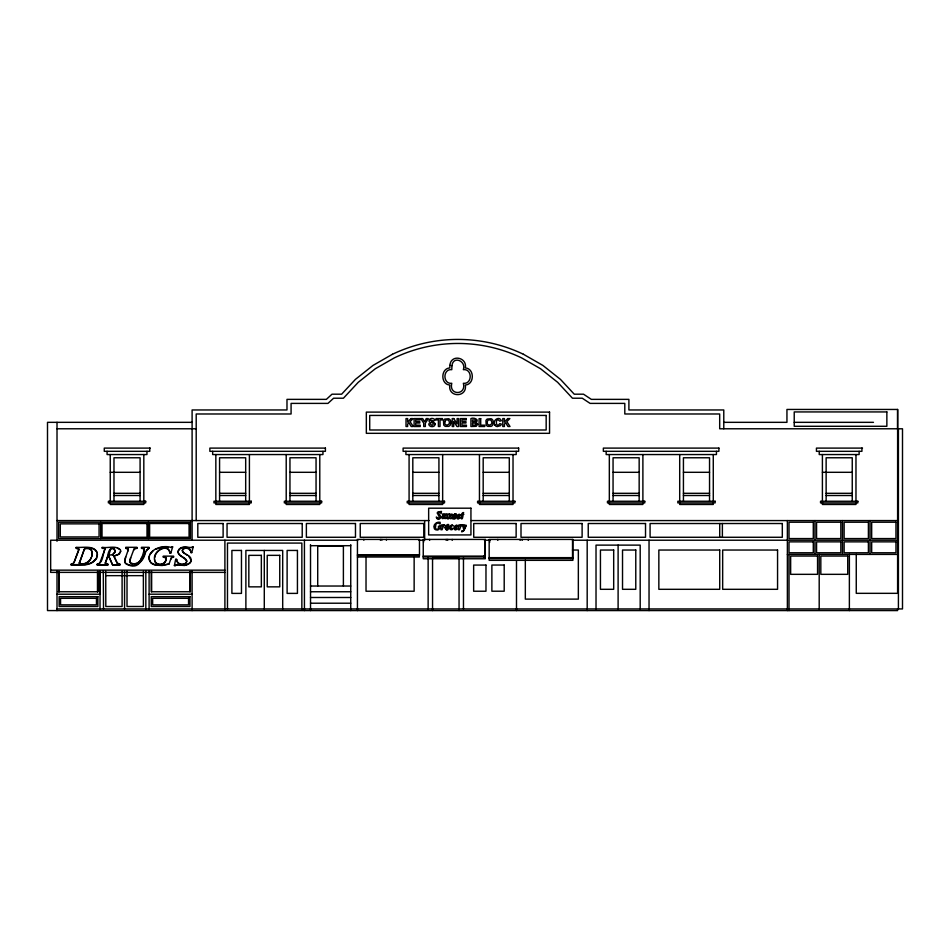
<?xml version="1.0" encoding="UTF-8"?>
<svg xmlns="http://www.w3.org/2000/svg" width="950" height="950" viewBox="0 0 950 950"><rect width="100%" height="100%" fill="white"/><g stroke="black" fill="none" stroke-linecap="round" stroke-linejoin="round"><path stroke-width="1.43" d="M897.596 428.782L897.619 409.45L786.944 409.45L786.944 422.334L723.781 422.334M92.209 552.947L91.77 556.474M154.565 559.526C152.558 551.202 168.518 541.963 169.801 552.936L170.846 553.019L172.662 546.879L170.988 547.461C161.761 544.053 143.723 551.285 150.812 562.768A10.296 6.709 0 0 0 155.658 565.155L162.201 565.499L169.017 564.051L171.249 557.781L173.577 556.795M149.197 556.142L149.162 559.776L150.812 562.388A10.296 6.709 0 0 0 155.658 564.775L162.201 565.119L169.017 564.051M97.494 554.539L96.472 558.256L93.397 561.45A14.784 9.631 0 0 1 84.989 564.514L71.143 564.716M128.298 550.074L128.274 548.53L125.78 547.984M120.662 551.083L119.344 554.076L113.751 556.189L118.216 554.479L120.519 551.914M104.88 549.029C102.731 553.767 103.253 563.196 97.197 564.431M92.103 554.539C91.639 558.873 88.647 563.124 84.182 563.932M144.388 549.528C142.536 554.61 141.859 562.459 135.648 563.967M182.317 550.513C183.564 554.812 190.95 554.658 191.152 559.835A8.182 5.332 0 0 1 189.893 562.697C186.283 568.017 178.624 562.222 175.453 565.582L174.373 565.582L175.667 559.36L176.7 559.419L177.472 562.507M105.284 563.029L107.766 556.106L108.799 556.106L112.67 565.096L119.902 565.096L119.902 564.051L117.325 563.16L113.952 556.32M154.731 557.674C155.016 551.036 166.036 543.911 169.67 551.463M190.689 551.285L190.819 552.508L191.757 552.603L193.218 547.01L191.567 547.485C187.447 547.711 182.412 545.514 179.087 549.195C174.752 555.299 185.06 556.938 186.817 561.355M79.242 562.994L84.289 549.504L85.476 548.566L88.053 548.601A4.726 3.076 0 0 1 91.319 550.252L91.984 551.594M165.929 557.911C166.868 564.858 156.631 566.699 154.719 560.619M128.036 550.881L128.298 549.694M104.726 549.884L100.106 562.186L99.085 563.599L97.197 564.051L97.197 565.096L107.884 565.096L107.884 564.051L105.735 563.778L105.272 562.899M78.755 549.67L74.064 562.186L72.817 563.694L71.143 564.051L71.143 565.096L84.989 564.894A14.784 9.631 0 0 0 93.409 561.83L96.472 558.636L97.316 552.971M125.661 556.89L124.794 562.115A5.771 3.764 0 0 0 126.968 564.407C142.072 571.437 141.633 554.087 149.007 547.984M124.925 559.36L128.036 550.513M143.723 552.318L144.151 548.756L141.514 547.984M130.613 557.638L129.924 562.59M129.996 559.716L134.069 548.898L136.931 547.984M110.829 548.376C105.877 566.901 107.504 543.59 114.487 548.862L115.104 552.081L112.456 555.085M178.125 551.368C179.526 547.212 184.87 546.867 188.516 547.687M107.766 556.106L105.379 563.469M145.338 551.938C144.471 561.058 135.743 568.504 126.956 564.027A5.771 3.764 0 0 1 124.782 561.747L124.64 560.749M115.104 551.701L112.456 554.705L108.098 555.263M170.751 559.312L171.677 557.579L173.577 557.175L173.577 556.142L163.281 556.142L163.281 557.175L165.811 557.769L163.281 556.795M141.633 557.365C140.802 562.543 133.974 565.915 129.924 562.21L129.627 561.082M91.236 557.602C89.858 561.925 82.864 565.808 79.218 562.887M133.558 550.228L134.662 548.768L136.931 548.352L136.931 547.307L125.78 547.307L125.78 548.352L128.404 549.409M182.471 550.074C184.015 547.212 188.931 547.782 190.321 550.537M146.264 550.24L149.007 548.352L149.007 547.307L141.514 547.307L141.514 548.352L144.151 548.756M149.946 554.551L152.914 550.976M175.453 565.582L176.023 564.466M92.209 553.327L91.319 549.872A4.726 3.076 0 0 0 88.053 548.221L85.476 548.186L84.289 549.124L79.325 563.706M186.521 562.222C184.419 565.535 178.493 564.751 176.997 561.236M185.63 563.683L186.817 560.975C185.345 556.795 178.849 556.629 178.006 551.997M172.662 546.879L170.988 547.461M193.218 547.01L191.567 547.485M71.143 564.431L72.817 564.074L74.064 562.566L78.755 550.05L78.719 548.542L76.226 547.984M392.492 354.243L373.006 365.418L355.442 379.359L341.632 394.191L332.001 394.191L326.361 399.368L286.983 399.368L286.983 409.961L192.102 409.961L192.102 540.217M155.266 549.349L160.859 547.497L167.996 547.663M110.829 548.756L113.466 548.696L115.235 551.048M184.977 564.11L181.118 564.585L178.208 563.303M176.023 564.846L184.609 565.487L189.893 563.077A8.182 5.332 0 0 0 191.152 560.215L188.706 556.178M192.102 422.334L47.5 422.334L47.5 610.577L897.596 610.577L897.596 608.938M794.224 422.334L873.466 422.334M57.012 428.782L196.199 428.782M150.338 448.103L104.274 448.103L104.274 451.321L149.756 451.321L149.756 448.103M862.505 448.103L816.442 448.103L816.442 451.321L861.923 451.321L861.923 448.103M110.248 472.304L140.089 472.304M219.569 472.304L245.682 472.304M289.952 472.304L316.053 472.304M412.811 472.304L438.924 472.304M483.182 472.304L509.295 472.304M613.059 472.304L639.16 472.304M683.43 472.304L709.543 472.304M822.403 472.304L852.245 472.304M113.976 493.311L140.089 493.311M219.569 493.311L245.682 493.311M289.952 493.311L316.053 493.311M412.811 493.311L438.924 493.311M483.182 493.311L509.295 493.311M613.059 493.311L639.16 493.311M683.43 493.311L709.543 493.311M826.132 493.311L852.245 493.311M113.976 495.508L140.089 495.508M219.569 495.508L245.682 495.508M289.952 495.508L316.053 495.508M412.811 495.508L438.924 495.508M483.182 495.508L509.295 495.508M613.059 495.508L639.16 495.508M683.43 495.508L709.543 495.508M826.132 495.508L852.245 495.508M57.012 520.576L429.056 520.576M471.438 520.576L897.596 520.576M357.829 540.217L50.659 540.217L50.659 572.375L224.901 572.375M418.867 540.217L424.65 540.217L424.65 520.576M484.429 540.217L490.259 540.217M572.458 540.217L897.596 540.217M310.519 545.692L350.74 545.692M76.226 547.687L78.826 547.687M102.268 547.687L105.094 547.687M125.78 547.687L128.571 547.687M134.14 547.687L136.931 547.687M141.514 547.687L144.008 547.687M572.458 550.038L578.348 550.038L578.348 599.117L525.326 599.117L525.326 560.144M787.372 554.408L897.596 554.408M357.438 554.741L419.473 554.741M357.438 555.524L419.473 555.524L419.473 539.422L357.438 539.422L357.438 610.577M423.249 556.118L485.284 556.118M107.766 556.486L108.799 556.486L112.67 565.096M423.249 556.973L485.284 556.973M357.438 557.009L419.366 557.009L419.188 555.524M489.167 557.65L572.909 557.65M489.167 558.588L572.909 558.588M97.197 564.716L107.884 564.716M112.67 564.716L119.902 564.716M175.453 565.202L174.373 565.582M50.659 570.154L224.901 570.154M105.735 575.653L143.379 575.653M310.519 586.031L350.74 586.031M58.235 591.755L97.957 591.755L97.957 571.544M310.519 591.755L350.74 591.755M57.012 594.213L100.094 594.213L100.094 570.867L100.011 608.938M149.102 594.213L192.102 594.213M310.519 597.491L350.74 597.491M310.519 603.214L350.74 603.214M57.012 608.938L902.5 608.938L902.5 428.782L719.684 428.782L719.684 413.986L624.803 413.986L624.803 403.394L590.104 403.394L582.267 398.216L572.458 398.216L557.638 382.304L540.55 368.742L521.597 357.877A147.654 147.654 0 0 0 394.298 357.889L375.333 368.742L358.245 382.304L343.425 398.216L333.616 398.216L327.964 403.394L291.08 403.394L291.08 413.986L196.199 413.986L196.199 520.576M86.664 547.687L89.157 547.806M80.251 564.169L81.201 564.229M119.902 564.431L117.325 563.528L113.751 555.809M102.268 547.984L104.393 548.245L104.88 549.409M104.761 548.53L102.268 548.352L102.268 547.307C107.825 548.506 116.138 544.967 120.448 549.955L120.662 551.463M78.85 549.468L76.226 548.352L76.226 547.307C82.555 548.055 94.869 544.587 97.316 553.351M107.884 564.431L105.735 563.778M91.331 548.174L94.727 549.646L96.805 551.95M117.313 548.15L119.819 549.409M130.815 563.421L132.216 563.932M523.391 354.243L542.878 365.418L560.441 379.359L574.251 394.191L583.514 394.191L591.351 399.368L628.9 399.368L628.9 409.961L723.781 409.961L723.781 428.782M185.107 553.898L187.186 555.133M184.074 553.292C177.757 548.459 190.724 544.884 190.689 551.665M495.389 425.564C491.079 421.396 499.13 414.972 501.339 420.767L499.736 421.147C494.76 415.53 495.686 430.041 499.783 423.593L501.363 424.08L500.555 425.647L497.254 426.574A3.384 3.384 0 0 1 495.389 425.564A3.503 3.503 0 0 1 494.617 424.282M165.811 557.389C168.186 565.844 154.09 567.364 154.565 559.146M103.526 608.938L103.289 571.021M898.415 428.782L898.415 608.938M897.619 409.45L897.596 593.334L856.259 593.334L856.259 554.408M870.034 520.576L870.034 554.408M859.121 451.321L859.121 454.551L819.232 454.551L819.232 451.321M855.974 454.551L855.974 504.474L822.403 504.474L822.403 454.551M852.245 501.256L852.245 457.769L826.132 457.769L826.132 501.256M849.371 554.408L849.371 610.577M842.484 520.576L842.484 554.408M819.197 554.408L819.197 608.938M814.934 520.576L814.934 554.408M789.011 554.408L789.011 610.577M787.372 520.576L787.372 610.577M722.38 523.521L722.38 537.273M719.72 523.521L719.72 537.273M716.443 451.321L716.443 454.551L606.159 454.551L606.159 451.321M713.272 454.551L713.272 504.474L679.701 504.474L679.701 454.551M709.543 501.256L709.543 457.769L683.43 457.769L683.43 501.256M649.04 540.217L649.04 610.577M642.889 454.551L642.889 504.474L609.33 504.474L609.33 454.551M640.193 608.938L640.193 545.122L596.018 545.122L596.018 608.938M639.16 501.256L639.16 457.769L613.059 457.769L613.059 501.256M618.106 545.122L618.106 608.938M587.183 540.217L587.183 610.577M572.529 540.36L572.529 558.588M570.879 557.65L570.879 558.588M528.247 539.422L528.247 540.36M522.156 539.422L522.156 540.36M520.125 539.422L520.125 540.36M516.491 560.69L516.491 610.577M516.194 451.321L516.194 454.551L405.911 454.551L405.911 451.321M513.024 454.551L513.024 504.474L479.453 504.474L479.453 454.551M509.295 501.256L509.295 457.769L483.182 457.769L483.182 501.256M497.8 539.422L497.8 540.36M489.678 540.36L489.678 542.391M484.999 540.289L484.999 556.973M483.776 556.118L483.776 556.973M463.469 557.864L463.469 608.938M459.052 610.577L459.052 558.22L432.547 558.22L432.547 610.577M452.2 539.422L452.2 540.289M447.688 539.422L447.688 540.289M446.191 539.422L446.191 540.289M442.652 454.551L442.652 504.474L409.082 504.474L409.082 454.551M438.924 501.256L438.924 457.769L412.811 457.769L412.811 501.256M429.649 539.422L429.649 540.289M428.129 557.864L428.129 608.938M423.629 540.289L423.629 542.141M414.141 556.724L414.141 591.232L366.023 591.232L366.023 556.724M386.389 539.422L386.389 540.217M381.876 539.422L381.876 540.217M380.38 539.422L380.38 540.217M363.838 539.422L363.838 540.217M350.74 544.647L350.74 610.577M343.389 586.031L343.389 545.941L317.716 545.941L317.716 586.031M322.952 451.321L322.952 454.551L212.669 454.551L212.669 451.321M319.782 454.551L319.782 504.474L286.211 504.474L286.211 454.551M316.053 501.256L316.053 457.769L289.952 457.769L289.952 501.256M310.519 544.647L310.519 610.577M304.428 540.217L304.428 610.577M301.851 608.938L301.851 543.079L227.477 543.079L227.477 608.938M282.696 608.938L282.696 550.442L245.884 550.442L245.884 608.938M264.29 550.442L264.29 608.938M249.411 454.551L249.411 504.474L215.84 504.474L215.84 454.551M245.682 501.256L245.682 457.769L219.569 457.769L219.569 501.256M224.901 540.217L224.901 610.577M192.102 570.867L192.102 610.577M191.757 552.603L190.819 552.508M190.38 571.544L190.38 591.755L151.24 591.755L151.24 571.544M189.976 571.544L189.976 591.755M176.7 559.419L175.667 559.36M170.846 553.019L169.801 552.936M151.644 571.544L151.644 591.755M149.102 570.867L149.102 608.938M148.319 522.215L148.319 538.579M146.965 451.321L146.965 454.551L107.077 454.551L107.077 451.321M145.825 571.021L145.825 608.938M143.818 454.551L143.818 504.474L110.248 504.474L110.248 454.551M143.379 571.401L143.379 606.492L127.015 606.492L127.015 571.401M140.089 501.256L140.089 457.769L113.976 457.769L113.976 501.256M124.557 571.271L124.557 608.938M122.099 571.401L122.099 606.492L105.806 606.492L105.735 571.401M100.712 522.215L100.712 538.579M97.886 571.544L97.886 591.755M97.482 571.544L97.482 591.755M59.137 571.544L59.221 591.755M58.734 571.544L58.734 591.755M57.012 422.334L57.012 541.239M57.012 570.736L57.012 610.577M392.504 354.255A151.822 151.822 0 0 1 523.379 354.255M449.908 365.346L449.801 367.947C440.527 368.41 440.527 384.548 449.801 385.011C447.711 397.824 467.424 397.824 465.334 385.011C474.62 384.548 474.62 368.41 465.334 367.947C467.447 357.176 450.763 353.863 449.908 365.346M451.951 365.667L451.784 369.669C442.664 368.553 442.664 384.406 451.784 383.289C448.59 395.556 466.545 395.556 463.363 383.289C472.471 384.406 472.471 368.553 463.363 369.669C466.426 361 453.114 355.407 451.951 365.667M435.48 526.633C434.304 530.219 439.779 530.326 438.413 526.538C441.762 523.082 440.432 531.703 435.741 529.768A2.814 2.814 0 0 1 434.411 528.758C432.286 524.923 436.774 521.408 440.088 522.263C441.049 527.523 436.596 518.023 435.48 526.633M444.838 421.895C443.757 427.096 451.571 425.232 448.911 420.862A1.959 1.959 0 0 0 447.937 419.983L446.559 419.864A2.007 2.007 0 0 0 445.146 420.874L444.838 421.895M455.418 528.058C455.798 530.183 458.921 527.428 455.905 529.862A1.425 1.425 0 0 1 454.587 529.471C452.093 523.699 461.985 524.697 455.418 528.058M458.007 517.156C458.387 519.282 461.51 516.527 458.494 518.949A1.425 1.425 0 0 1 457.176 518.558C454.682 512.786 464.574 513.784 458.007 517.156M487.291 421.895C486.21 427.096 494.012 425.232 491.352 420.862A1.959 1.959 0 0 0 490.39 419.983L489.001 419.864A2.007 2.007 0 0 0 487.588 420.874L487.291 421.895M450.929 422.56L450.336 424.959A3.432 3.432 0 0 1 448.637 426.372L445.431 426.372A3.42 3.42 0 0 1 443.721 424.971L443.496 420.565A3.705 3.705 0 0 1 444.742 419.057L448.614 418.724A3.456 3.456 0 0 1 450.668 420.838L450.929 422.56M493.371 422.56L492.777 424.959A3.432 3.432 0 0 1 491.079 426.372L487.872 426.372A3.42 3.42 0 0 1 486.174 424.971L485.937 420.565A3.705 3.705 0 0 1 487.184 419.057L491.067 418.724A3.456 3.456 0 0 1 493.109 420.838L493.371 422.56M437.344 513.071C437.95 514.674 441.679 519.769 437.38 518.071C434.898 514.057 437.048 522.524 440.562 517.987A2.232 2.232 0 0 0 440.907 516.776L438.496 512.869L439.803 511.789L441.073 513.594L441.477 511.409L437.843 512.003A2.149 2.149 0 0 0 437.356 513.071M442.961 514.734C439.814 522.179 445.704 516.159 444.707 518.51C448.424 518.629 444.398 517.845 446.868 513.926L445.704 513.926L443.626 518.142L444.457 513.808L442.415 514.092L442.961 514.734M444.921 527.582C448.733 536.786 451.666 517.133 444.921 527.582M449.825 527.571C448.792 530.266 453.423 530.48 452.948 528.2C450.918 531.05 450.336 526.134 452.188 525.124C455.098 527.998 451.262 521.93 449.825 527.571M446.132 527.856C447.034 534.826 449.694 518.344 446.132 527.856M461.023 517.904C461.926 520.469 462.935 518.082 463.03 514.389L463.849 514.389L463.149 513.926C465.179 510.387 460.37 514.401 461.89 514.389L461.023 517.904M450.965 514.817C447.688 521.182 453.364 517.714 451.44 518.189C454.824 509.176 447.509 518.427 449.861 513.808L447.889 514.092L447.426 518.831L448.614 518.831L449.718 515.636L450.965 514.817M453.031 517.168L452.806 518.985L454.266 518.985A1.461 1.461 0 0 0 455.489 518.367L455.703 517.833A1.722 1.722 0 0 0 455.608 516.883L454.421 514.52L455.181 514.223L456.036 515.47L456.261 513.808L454.777 513.784L453.411 515.126L454.634 518.462L453.031 517.168M477.672 424.211L476.223 426.324L470.927 426.503L470.927 418.582C473.266 417.169 479.798 419.378 476.14 422.299L477.672 424.211M444.909 525.398L443.508 525.944L442.071 529.732L440.883 529.732L441.346 525.006L443.317 524.709C441.667 529.684 443.994 522.785 444.909 525.398M462.353 525.398L460.964 525.944L459.515 529.732L458.327 529.732L458.791 525.006L460.762 524.709C459.111 529.684 461.439 522.785 462.353 525.398M435.231 424.199C435.017 427.678 428.735 427.429 428.688 423.926L430.267 423.771C432.535 427.844 435.741 421.895 430.029 422.477A2.209 2.209 0 0 1 429.162 421.527C428.094 418.665 432.381 417.584 434.197 419.104A2.209 2.209 0 0 1 434.934 420.327L433.378 420.921C425.386 418.428 435.468 422.18 435.231 424.199M475.986 424.128L475.178 425.125L472.554 425.173L472.554 423.047L475.309 423.166L475.986 424.128M466.26 525.457L464.016 530.528L461.854 531.941L461.629 530.896L463.161 531.003L463.802 529.815L462.531 524.958L464.016 524.709L464.776 528.497L465.631 526.324L465.12 525.124L466.26 525.457M475.689 420.803L475.166 421.61L472.554 421.729L472.554 419.9L475.238 420.019L475.689 420.803M457.081 525.504C455.846 529.684 455.276 524.352 457.081 525.504M459.681 514.591C458.434 518.771 457.864 513.439 459.681 514.591M426.419 418.582L424.567 421.717L422.679 418.582L420.779 418.582L423.724 423.166L423.724 426.503L425.339 426.503L425.339 423.178L428.296 418.582L426.419 418.582M410.923 418.582L407.645 422.097L407.645 418.582L406.018 418.582L406.018 426.503L407.645 426.503L407.645 424.116L408.963 422.786L411.172 426.503L413.274 426.503L410.079 421.669L413.108 418.582L410.923 418.582M507.68 418.582L504.402 422.097L504.402 418.582L502.776 418.582L502.776 426.503L504.402 426.503L504.402 424.116L505.721 422.786L507.929 426.503L510.031 426.503L506.837 421.669L509.865 418.582L507.68 418.582M549.551 412.11L366.332 412.11L366.332 433.319L549.551 433.319L549.551 412.11M886.861 411.932L794.224 411.932L794.224 426.289L886.861 426.289L886.861 411.932M546.167 415.435L369.716 415.435L369.716 429.994L546.167 429.994L546.167 415.435M420.078 418.582L414.117 418.582L414.117 426.503L420.233 426.503L420.233 425.173L415.732 425.173L415.732 423.011L419.781 423.011L419.781 421.681L415.732 421.681L415.732 419.924L420.078 419.924L420.078 418.582M442.415 418.582L436.014 418.582L436.014 419.924L438.401 419.924L438.401 426.503L440.028 426.503L440.028 419.924L442.415 419.924L442.415 418.582M453.791 418.582L452.212 418.582L452.212 426.503L453.72 426.503L453.72 421.337L456.962 426.503L458.589 426.503L458.589 418.582L457.081 418.582L457.081 423.878L453.791 418.582M466.272 418.582L460.311 418.582L460.311 426.503L466.426 426.503L466.426 425.173L461.938 425.173L461.938 423.011L465.975 423.011L465.975 421.681L461.938 421.681L461.938 419.924L466.272 419.924L466.272 418.582M480.712 418.653L479.085 418.653L479.085 426.503L484.749 426.503L484.749 425.173L480.712 425.173L480.712 418.653M325.411 448.103L209.867 448.103L209.867 451.321L325.411 451.321L325.411 448.103M518.653 448.103L403.109 448.103L403.109 451.321L518.653 451.321L518.653 448.103M718.901 448.103L603.357 448.103L603.357 451.321L718.901 451.321L718.901 448.103M145.683 501.256L108.383 501.256L108.383 502.894L145.683 502.894L145.683 501.256M251.275 501.256L213.976 501.256L213.976 502.894L251.275 502.894L251.275 501.256M321.646 501.256L284.347 501.256L284.347 502.894L321.646 502.894L321.646 501.256M444.517 501.256L407.218 501.256L407.218 502.894L444.517 502.894L444.517 501.256M514.888 501.256L477.589 501.256L477.589 502.894L514.888 502.894L514.888 501.256M644.765 501.256L607.466 501.256L607.466 502.894L644.765 502.894L644.765 501.256M715.136 501.256L677.837 501.256L677.837 502.894L715.136 502.894L715.136 501.256M857.838 501.256L820.539 501.256L820.539 502.894L857.838 502.894L857.838 501.256M470.939 508.191L428.652 508.191L428.652 534.933L470.939 534.933L470.939 508.191M190.475 522.215L58.651 522.215L58.651 538.579L190.475 538.579L190.475 522.215M813.295 522.215L789.011 522.215L789.011 538.579L813.295 538.579L813.295 522.215M840.845 522.215L816.561 522.215L816.561 538.579L840.845 538.579L840.845 522.215M868.395 522.215L844.123 522.215L844.123 538.579L868.395 538.579L868.395 522.215M895.957 522.215L871.672 522.215L871.672 538.579L895.957 538.579L895.957 522.215M147.012 523.521L102.018 523.521L102.018 537.273L147.012 537.273L147.012 523.521M189.074 523.521L149.625 523.521L149.625 537.273L189.074 537.273L189.074 523.521M223.119 523.521L197.802 523.521L197.802 537.273L223.119 537.273L223.119 523.521M302.219 523.521L227.05 523.521L227.05 537.273L302.219 537.273L302.219 523.521M355.478 523.521L306.375 523.521L306.375 537.273L355.478 537.273L355.478 523.521M423.843 523.521L360.24 523.521L360.24 537.273L423.843 537.273L423.843 523.521M516.135 523.521L473.729 523.521L473.729 537.273L516.135 537.273L516.135 523.521M582.112 523.521L521.004 523.521L521.004 537.273L582.112 537.273L582.112 523.521M645.525 523.521L588.24 523.521L588.24 537.273L645.525 537.273L645.525 523.521M782.313 523.521L650.085 523.521L650.085 537.273L782.313 537.273L782.313 523.521M99.073 523.854L60.289 523.854L60.289 536.94L99.073 536.94L99.073 523.854M485.284 539.422L423.249 539.422L423.249 558.766L485.284 558.766L485.284 539.422M572.909 539.422L489.167 539.422L489.167 560.334L572.909 560.334L572.909 539.422M813.295 541.856L789.011 541.856L789.011 552.781L813.295 552.781L813.295 541.856M840.845 541.856L816.561 541.856L816.561 552.781L840.845 552.781L840.845 541.856M868.395 541.856L844.123 541.856L844.123 552.781L868.395 552.781L868.395 541.856M895.957 541.856L871.672 541.856L871.672 552.781L895.957 552.781L895.957 541.856M613.688 550.038L600.436 550.038L600.436 589.309L613.688 589.309L613.688 550.038M635.776 550.038L622.523 550.038L622.523 589.309L635.776 589.309L635.776 550.038M719.72 550.038L658.849 550.038L658.849 589.309L719.72 589.309L719.72 550.038M777.563 550.038L722.665 550.038L722.665 589.309L777.563 589.309L777.563 550.038M241.466 550.442L231.895 550.442L231.895 593.394L241.466 593.394L241.466 550.442M297.433 550.442L287.114 550.442L287.114 593.394L297.433 593.394L297.433 550.442M261.345 555.346L248.829 555.346L248.829 586.851L261.345 586.851L261.345 555.346M279.751 555.346L267.235 555.346L267.235 586.851L279.751 586.851L279.751 555.346M817.558 556.047L790.649 556.047L790.649 574.334L817.558 574.334L817.558 556.047M847.732 556.047L820.824 556.047L820.824 574.334L847.732 574.334L847.732 556.047M485.973 565.072L473.646 565.072L473.646 591.232L485.973 591.232L485.973 565.072M504.201 565.048L491.874 565.048L491.874 591.209L504.201 591.209L504.201 565.048M97.886 596.671L59.137 596.671L59.137 606.492L97.886 606.492L97.886 596.671M189.976 596.671L151.24 596.671L151.24 606.492L189.976 606.492L189.976 596.671M96.461 598.31L60.562 598.31L60.562 604.853L96.461 604.853L96.461 598.31M188.551 598.31L152.653 598.31L152.653 604.853L188.551 604.853L188.551 598.31"/></g></svg>
